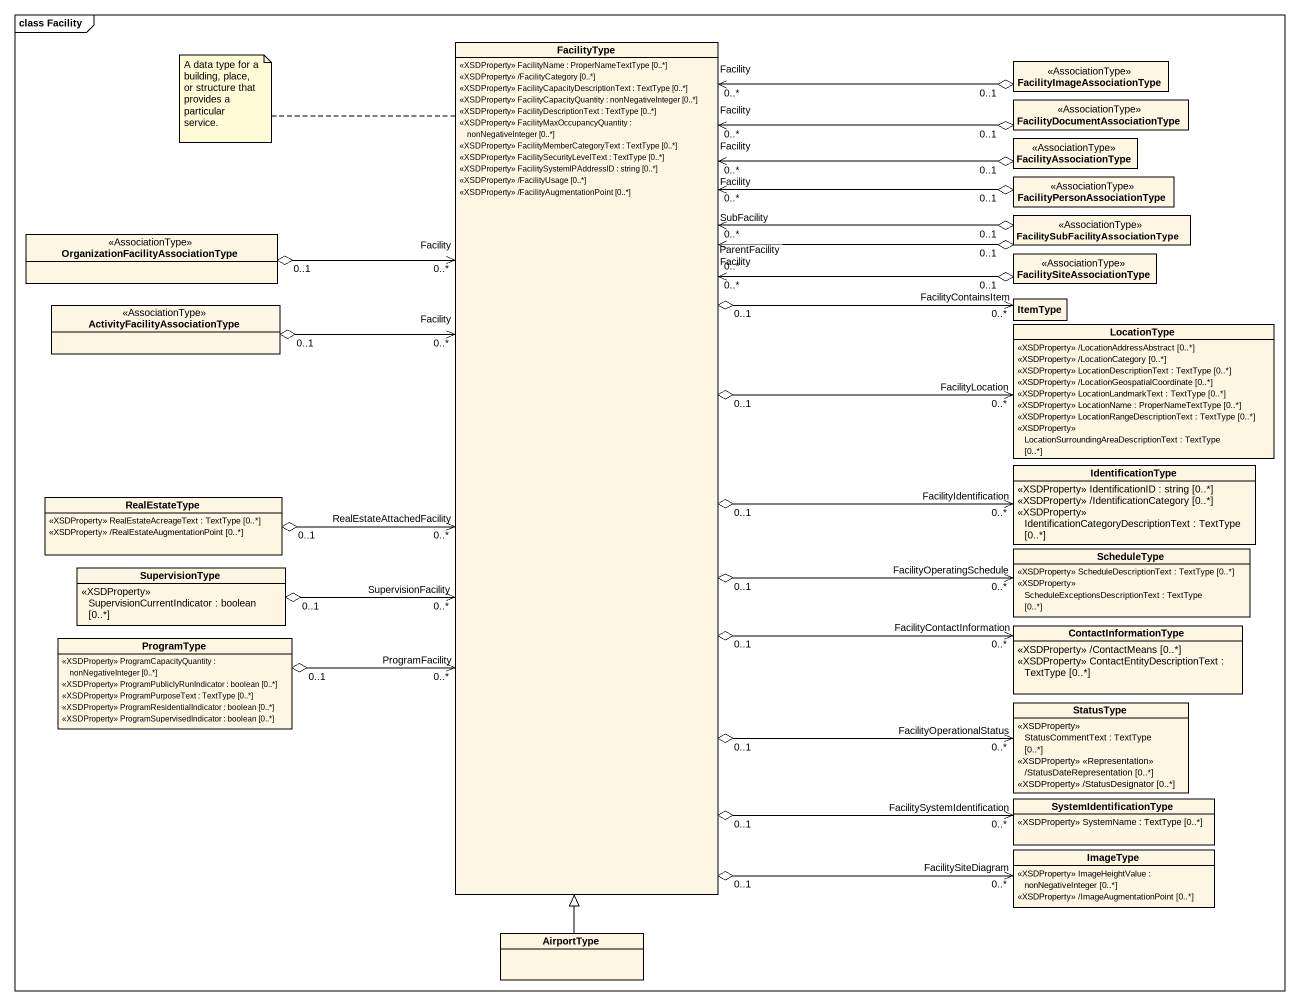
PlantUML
@startuml
mainframe class Facility
hide circle
hide empty members
class FacilityType {
  <<XSDProperty>> FacilityName : ProperNameTextType [0..*]
  <<XSDProperty>> /FacilityCategory [0..*]
  <<XSDProperty>> FacilityCapacityDescriptionText : TextType [0..*]
  <<XSDProperty>> FacilityCapacityQuantity : nonNegativeInteger [0..*]
  <<XSDProperty>> FacilityDescriptionText : TextType [0..*]
  <<XSDProperty>> FacilityMaxOccupancyQuantity : nonNegativeInteger [0..*]
  <<XSDProperty>> FacilityMemberCategoryText : TextType [0..*]
  <<XSDProperty>> FacilitySecurityLevelText : TextType [0..*]
  <<XSDProperty>> FacilitySystemIPAddressID : string [0..*]
  <<XSDProperty>> /FacilityUsage [0..*]
  <<XSDProperty>> /FacilityAugmentationPoint [0..*]
}
class FacilityImageAssociationType <<AssociationType>>
class "FacilityDocumentAssociationType" as FacilityDocumentAssociationT <<AssociationType>>
class FacilityAssociationType <<AssociationType>>
class "FacilityPersonAssociationType" as FacilityPersonAssociationTyp <<AssociationType>>
class "OrganizationFacilityAssociationType" as OrganizationFacilityAssociat <<AssociationType>>
class "FacilitySubFacilityAssociationType" as FacilitySubFacilityAssociati <<AssociationType>>
class FacilitySiteAssociationType <<AssociationType>>
class "ActivityFacilityAssociationType" as ActivityFacilityAssociationT <<AssociationType>>
class LocationType {
  <<XSDProperty>> /LocationAddressAbstract [0..*]
  <<XSDProperty>> /LocationCategory [0..*]
  <<XSDProperty>> LocationDescriptionText : TextType [0..*]
  <<XSDProperty>> /LocationGeospatialCoordinate [0..*]
  <<XSDProperty>> LocationLandmarkText : TextType [0..*]
  <<XSDProperty>> LocationName : ProperNameTextType [0..*]
  <<XSDProperty>> LocationRangeDescriptionText : TextType [0..*]
  <<XSDProperty>> LocationSurroundingAreaDescriptionText : TextType [0..*]
}
class ItemType
class IdentificationType {
  <<XSDProperty>> IdentificationID : string [0..*]
  <<XSDProperty>> /IdentificationCategory [0..*]
  <<XSDProperty>> IdentificationCategoryDescriptionText : TextType [0..*]
}
class RealEstateType {
  <<XSDProperty>> RealEstateAcreageText : TextType [0..*]
  <<XSDProperty>> /RealEstateAugmentationPoint [0..*]
}
class SupervisionType {
  <<XSDProperty>> SupervisionCurrentIndicator : boolean [0..*]
}
class ScheduleType {
  <<XSDProperty>> ScheduleDescriptionText : TextType [0..*]
  <<XSDProperty>> ScheduleExceptionsDescriptionText : TextType [0..*]
}
class ProgramType {
  <<XSDProperty>> ProgramCapacityQuantity : nonNegativeInteger [0..*]
  <<XSDProperty>> ProgramPubliclyRunIndicator : boolean [0..*]
  <<XSDProperty>> ProgramPurposeText : TextType [0..*]
  <<XSDProperty>> ProgramResidentialIndicator : boolean [0..*]
  <<XSDProperty>> ProgramSupervisedIndicator : boolean [0..*]
}
class ContactInformationType {
  <<XSDProperty>> /ContactMeans [0..*]
  <<XSDProperty>> ContactEntityDescriptionText : TextType [0..*]
}
class StatusType {
  <<XSDProperty>> StatusCommentText : TextType [0..*]
  <<XSDProperty>> <<Representation>> /StatusDateRepresentation [0..*]
  <<XSDProperty>> /StatusDesignator [0..*]
}
class SystemIdentificationType {
  <<XSDProperty>> SystemName : TextType [0..*]
}
class ImageType {
  <<XSDProperty>> ImageHeightValue : nonNegativeInteger [0..*]
  <<XSDProperty>> /ImageAugmentationPoint [0..*]
}
class AirportType
FacilityType "0..1" o-right-> "FacilityLocation\n0..*" LocationType
FacilityType "0..1" o-right-> "FacilityContainsItem\n0..*" ItemType
FacilityType "0..1" o-right-> "FacilityIdentification\n0..*" IdentificationType
FacilityType "0..1" o-right-> "FacilityOperatingSchedule\n0..*" ScheduleType
FacilityType "0..1" o-right-> "FacilityContactInformation\n0..*" ContactInformationType
FacilityType "0..1" o-right-> "FacilityOperationalStatus\n0..*" StatusType
FacilityType "0..1" o--> "FacilitySystemIdentification\n0..*" SystemIdentificationType
FacilityType "0..1" o--> "FacilitySiteDiagram\n0..*" ImageType
FacilityImageAssociationType "0..1" o--> "Facility\n0..*" FacilityType
FacilityDocumentAssociationT "0..1" o--> "Facility\n0..*" FacilityType
FacilityAssociationType "0..1" o--> "Facility\n0..*" FacilityType
FacilityPersonAssociationTyp "0..1" o-left-> "Facility\n0..*" FacilityType
OrganizationFacilityAssociat "0..1" o-right-> "Facility\n0..*" FacilityType
FacilitySubFacilityAssociati "0..1" o-left-> "SubFacility\n0..*" FacilityType
FacilitySubFacilityAssociati "0..1" o-left-> "ParentFacility\n0..*" FacilityType
FacilitySiteAssociationType "0..1" o-left-> "Facility\n0..*" FacilityType
ActivityFacilityAssociationT "0..1" o-right-> "Facility\n0..*" FacilityType
RealEstateType "0..1" o-right-> "RealEstateAttachedFacility\n0..*" FacilityType
SupervisionType "0..1" o-right-> "SupervisionFacility\n0..*" FacilityType
ProgramType "0..1" o-right-> "ProgramFacility\n0..*" FacilityType
AirportType -up-|> FacilityType
note top of FacilityType : A data type for a building, place, or structure that provides a particular service.
@enduml
